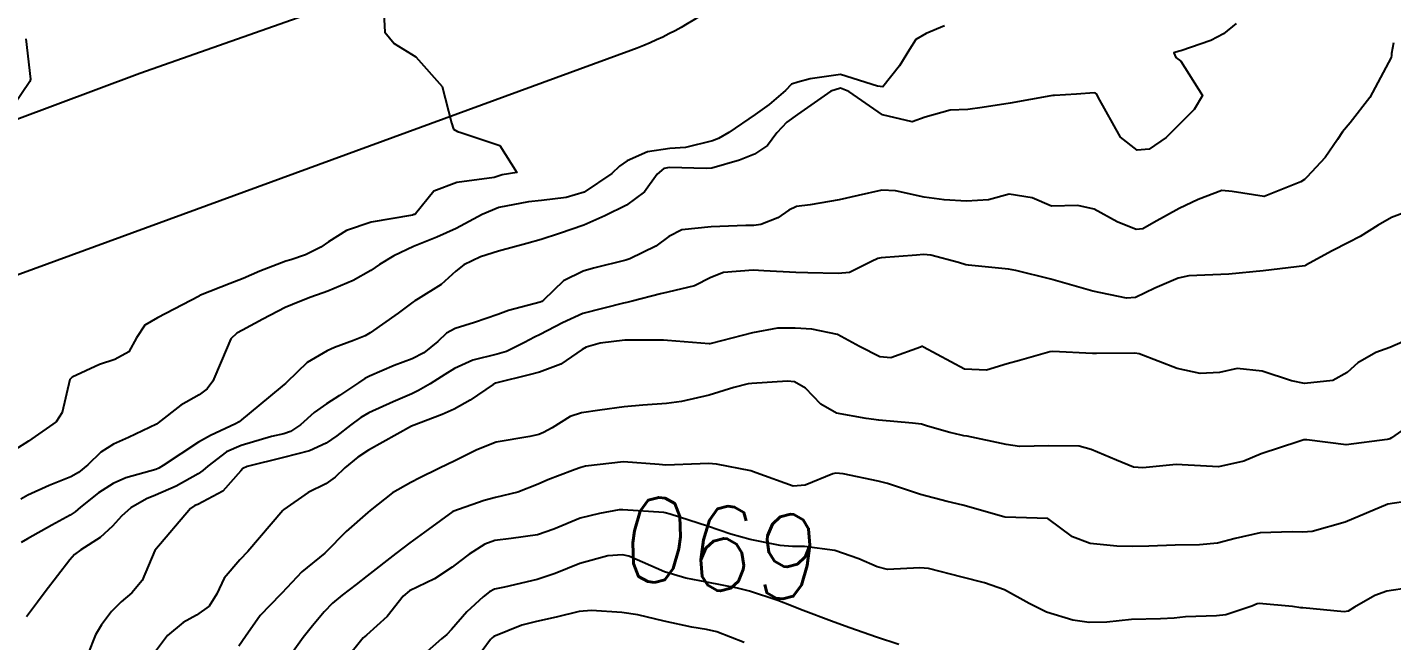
# Model space of a CAD drawing. Header units: metres. Extents: x 298520 to 308411, y 7433745 to 7450750.
# Drawn here: x 300684.1 to 300748.3, y 7447069 to 7447097.9 of the extents above; entities that cross this region are included whole.
import ezdxf
from ezdxf.enums import TextEntityAlignment as Align

# ---------------------------------------------------------------- set-up
doc = ezdxf.new("R2010")
doc.units = ezdxf.units.M
doc.header["$LTSCALE"] = 10
for name, color, linetype in [('Cotas', 45, 'Continuous'), ('Curvas de Nivel 1m', 11, 'Continuous'), ('Curvas de Nivel 5m', 15, 'Continuous'), ('Vias Primárias', 230, 'Continuous')]:
    doc.layers.add(name, color=color, linetype=linetype)
doc.styles.add('Style-STANDARD', font='STANDARD.shx')

msp = doc.modelspace()

# ---------------------------------------------------------------- linework, layer by layer
at = {"layer": 'Curvas de Nivel 1m', "flags": 128}
for points, elevation in [([(300700.888, 7447099.123), (300700.964, 7447097.648), (300701.406, 7447097.115), (300702.424, 7447096.484), (300703.662, 7447095.087), (300704.098, 7447093.371), (300704.199, 7447093.082), (300704.381, 7447092.966), (300704.538, 7447092.92), (300706.372, 7447092.302), (300707.179, 7447091.042), (300706.479, 7447090.922), (300706.351, 7447090.889), (300706.105, 7447090.808), (300704.348, 7447090.574), (300703.271, 7447090.163), (300702.41, 7447089.099), (300702.363, 7447089.069), (300702.332, 7447089.056), (300702.268, 7447089.037), (300700.329, 7447088.697), (300699.156, 7447088.31), (300698.319, 7447087.771), (300697.951, 7447087.519), (300697.235, 7447087.161), (300696.547, 7447086.93), (300696.308, 7447086.863), (300695.089, 7447086.4), (300694.296, 7447086.057), (300693.684, 7447085.814), (300692.283, 7447085.259), (300692.259, 7447085.245), (300692.228, 7447085.221), (300690.272, 7447084.204), (300689.669, 7447083.856), (300689.285, 7447083.26), (300688.919, 7447082.601), (300688.253, 7447082.232), (300687.531, 7447081.996), (300686.244, 7447081.409), (300686.136, 7447081.292), (300685.778, 7447079.738), (300685.497, 7447079.301), (300684.204, 7447078.399), (300683.547, 7447077.979)], 698), ([(300727.306, 7447097.941), (300726.434, 7447097.585), (300725.961, 7447097.293), (300725.661, 7447096.828), (300725.191, 7447096.057), (300724.405, 7447095.07), (300724.153, 7447095.095), (300722.411, 7447095.656), (300720.975, 7447095.448), (300720.407, 7447095.288), (300720.108, 7447095.19), (300719.823, 7447094.896), (300719.054, 7447094.246), (300718.392, 7447093.773), (300717.156, 7447092.928), (300716.672, 7447092.642), (300716.377, 7447092.524), (300715.11, 7447092.215), (300714.371, 7447092.163), (300713.323, 7447092.016), (300712.362, 7447091.586), (300712.006, 7447091.338), (300711.654, 7447090.99), (300710.344, 7447090.114), (300709.491, 7447089.868), (300708.34, 7447089.728), (300707.722, 7447089.654), (300706.336, 7447089.391), (300705.546, 7447089.062), (300704.326, 7447088.41), (300703.413, 7447087.999), (300702.318, 7447087.559), (300701.381, 7447087.114), (300700.721, 7447086.71), (300700.302, 7447086.432), (300699.474, 7447085.96), (300698.287, 7447085.45), (300698.06, 7447085.378), (300697.443, 7447085.158), (300696.618, 7447084.828), (300696.278, 7447084.679), (300695.228, 7447084.141), (300694.267, 7447083.62), (300693.998, 7447083.471), (300693.722, 7447083.205), (300693.284, 7447082.178), (300692.878, 7447081.214), (300692.599, 7447080.855), (300692.233, 7447080.58), (300691.371, 7447080.087), (300690.292, 7447079.249), (300690.212, 7447079.199), (300688.906, 7447078.563), (300688.203, 7447078.254), (300687.595, 7447077.88), (300686.987, 7447077.282), (300686.555, 7447076.919), (300686.184, 7447076.716), (300685.173, 7447076.31), (300684.171, 7447075.856), (300683.834, 7447075.657)], 697), ([(300741.031, 7447098.057), (300740.437, 7447097.565), (300739.831, 7447097.257), (300738.424, 7447096.764), (300738.345, 7447096.75), (300738.094, 7447096.675), (300738.19, 7447096.443), (300738.419, 7447096.273), (300739.436, 7447094.66), (300739.051, 7447094.009), (300738.39, 7447093.34), (300737.734, 7447092.68), (300736.934, 7447092.132), (300736.374, 7447092.084), (300735.586, 7447092.708), (300734.539, 7447094.581), (300734.477, 7447094.719), (300734.403, 7447094.77), (300734.344, 7447094.78), (300733.518, 7447094.729), (300732.478, 7447094.664), (300732.402, 7447094.656), (300732.307, 7447094.646), (300730.398, 7447094.301), (300729.08, 7447094.099), (300728.395, 7447093.999), (300727.562, 7447093.97), (300726.391, 7447093.638), (300725.786, 7447093.429), (300724.392, 7447093.759), (300722.801, 7447094.856), (300722.404, 7447095.005), (300721.95, 7447094.867), (300720.392, 7447093.775), (300719.883, 7447093.4), (300719.407, 7447092.9), (300718.975, 7447092.303), (300718.368, 7447091.906), (300717.663, 7447091.621), (300716.357, 7447091.245), (300716.079, 7447091.221), (300714.358, 7447091.27), (300714.093, 7447091.227), (300713.784, 7447090.966), (300713.185, 7447090.131), (300712.338, 7447089.501), (300711.323, 7447088.995), (300710.328, 7447088.564), (300709.183, 7447088.163), (300708.322, 7447087.892), (300707.654, 7447087.702), (300706.316, 7447087.34), (300705.473, 7447087.063), (300704.686, 7447086.696), (300704.303, 7447086.392), (300703.611, 7447085.769), (300702.529, 7447085.098), (300702.378, 7447085.003), (300702.281, 7447084.937), (300701.586, 7447084.42), (300700.267, 7447083.492), (300700.041, 7447083.357), (300699.49, 7447083.138), (300698.604, 7447082.8), (300698.255, 7447082.644), (300697.307, 7447082.1), (300696.36, 7447081.169), (300696.293, 7447081.108), (300696.232, 7447081.063), (300695.487, 7447080.442), (300694.216, 7447079.4), (300694.11, 7447079.305), (300693.933, 7447079.203), (300692.755, 7447078.667), (300692.204, 7447078.349), (300690.537, 7447077.245), (300690.324, 7447077.115), (300690.19, 7447077.064), (300688.775, 7447076.673), (300688.18, 7447076.406), (300687.495, 7447075.955), (300686.648, 7447075.285), (300686.385, 7447075.063), (300686.159, 7447074.91), (300685.289, 7447074.437), (300684.148, 7447073.803), (300683.846, 7447073.623)], 696), ([(300684.077, 7447097.324), (300684.29, 7447095.436), (300684.266, 7447095.321), (300683.511, 7447094.209)], 699), ([(300749.516, 7447089.363), (300748.337, 7447088.927), (300747.71, 7447088.559), (300746.865, 7447088.032), (300746.32, 7447087.748), (300745.553, 7447087.349), (300744.304, 7447086.671), (300744.252, 7447086.652), (300743.873, 7447086.606), (300742.301, 7447086.405), (300740.686, 7447086.259), (300740.299, 7447086.238), (300738.794, 7447086.169), (300738.297, 7447086.069), (300737.205, 7447085.6), (300736.287, 7447085.155), (300735.874, 7447085.117), (300734.29, 7447085.459), (300733.293, 7447085.735), (300732.302, 7447086.015), (300730.653, 7447086.422), (300730.309, 7447086.482), (300728.428, 7447086.672), (300728.311, 7447086.69), (300727.96, 7447086.795), (300726.653, 7447087.152), (300726.316, 7447087.175), (300725.988, 7447087.152), (300724.315, 7447087.021), (300724.164, 7447086.991), (300723.872, 7447086.844), (300722.833, 7447086.326), (300722.304, 7447086.283), (300720.872, 7447086.314), (300720.304, 7447086.326), (300718.799, 7447086.412), (300718.306, 7447086.434), (300716.901, 7447086.334), (300716.3, 7447086.094), (300715.535, 7447085.707), (300714.29, 7447085.4), (300713.931, 7447085.32), (300712.6, 7447084.977), (300712.346, 7447084.916), (300712.282, 7447084.909), (300712.197, 7447084.896), (300710.277, 7447084.397), (300709.33, 7447083.962), (300708.267, 7447083.407), (300708.011, 7447083.287), (300707.542, 7447083.037), (300706.683, 7447082.619), (300706.254, 7447082.491), (300705.109, 7447082.213), (300704.244, 7447081.808), (300703.796, 7447081.528), (300703.098, 7447081.091), (300702.55, 7447080.777), (300702.228, 7447080.621), (300701.355, 7447080.244), (300700.219, 7447079.733), (300699.841, 7447079.509), (300699.342, 7447079.139), (300698.701, 7447078.652), (300698.204, 7447078.298), (300697.426, 7447077.932), (300696.198, 7447077.63), (300694.479, 7447077.196), (300694.282, 7447077.108), (300694.19, 7447076.992), (300693.345, 7447076.039), (300692.166, 7447075.417), (300692.027, 7447075.361), (300691.824, 7447075.225), (300690.143, 7447073.25), (300689.551, 7447071.833), (300689.066, 7447071.261), (300688.55, 7447070.832), (300688.109, 7447070.375), (300687.626, 7447069.749), (300687.345, 7447069.277), (300686.99, 7447068.375)], 694), ([(300749.477, 7447083.332), (300748.266, 7447082.809), (300747.604, 7447082.56), (300746.753, 7447082.075), (300746.249, 7447081.627), (300745.58, 7447081.25), (300744.241, 7447081.109), (300743.624, 7447081.227), (300742.249, 7447081.695), (300741.082, 7447081.81), (300740.248, 7447081.626), (300739.333, 7447081.573), (300738.25, 7447081.816), (300736.458, 7447082.499), (300736.261, 7447082.539), (300734.459, 7447082.519), (300734.26, 7447082.516), (300732.397, 7447082.612), (300732.261, 7447082.595), (300730.832, 7447082.186), (300730.252, 7447082.034), (300729.285, 7447081.742), (300728.248, 7447081.784), (300726.32, 7447082.819), (300726.285, 7447082.842), (300726.263, 7447082.851), (300726.236, 7447082.848), (300726.173, 7447082.821), (300724.773, 7447082.317), (300724.256, 7447082.357), (300723.304, 7447082.85), (300722.268, 7447083.407), (300721.053, 7447083.66), (300720.271, 7447083.717), (300719.45, 7447083.719), (300718.269, 7447083.499), (300716.317, 7447082.993), (300716.263, 7447082.976), (300716.234, 7447082.969), (300714.265, 7447083.138), (300714.078, 7447083.149), (300712.265, 7447083.142), (300711.091, 7447082.998), (300710.447, 7447082.821), (300710.258, 7447082.701), (300709.252, 7447082.016), (300708.242, 7447081.642), (300707.758, 7447081.517), (300706.234, 7447081.143), (300706.171, 7447081.123), (300706.06, 7447081.062), (300704.979, 7447080.319), (300704.221, 7447079.905), (300703.658, 7447079.646), (300702.213, 7447079.1), (300700.201, 7447077.967), (300699.696, 7447077.636), (300699.075, 7447077.141), (300698.632, 7447076.699), (300698.181, 7447076.378), (300697.357, 7447075.976), (300696.208, 7447075.17), (300696.185, 7447075.147), (300696.162, 7447075.125), (300694.519, 7447073.194), (300694.139, 7447072.809), (300693.4, 7447071.938), (300693.064, 7447071.211), (300692.704, 7447070.624), (300692.108, 7447070.206), (300691.475, 7447069.857), (300690.743, 7447069.24), (300690.084, 7447068.369)], 693), ([(300749.443, 7447079.315), (300748.342, 7447078.549), (300748.258, 7447078.504), (300748.212, 7447078.493), (300748.136, 7447078.475), (300746.209, 7447078.218), (300744.349, 7447078.461), (300744.212, 7447078.461), (300743.979, 7447078.371), (300742.205, 7447077.79), (300741.386, 7447077.453), (300740.198, 7447077.192), (300739.636, 7447077.219), (300738.199, 7447077.296), (300736.636, 7447077.132), (300736.198, 7447077.173), (300735.404, 7447077.504), (300734.206, 7447078.005), (300733.64, 7447078.161), (300732.207, 7447078.168), (300730.833, 7447078.138), (300730.208, 7447078.24), (300728.376, 7447078.624), (300728.212, 7447078.65), (300728.09, 7447078.67), (300727.56, 7447078.8), (300726.504, 7447079.104), (300726.217, 7447079.186), (300725.797, 7447079.244), (300724.218, 7447079.377), (300723.61, 7447079.455), (300722.221, 7447079.713), (300721.485, 7447080.131), (300720.759, 7447080.882), (300720.237, 7447081.182), (300719.907, 7447081.224), (300718.236, 7447081.111), (300718.061, 7447081.087), (300717.381, 7447080.923), (300716.229, 7447080.561), (300714.92, 7447080.259), (300714.225, 7447080.171), (300713.109, 7447080.087), (300712.223, 7447080.015), (300711.078, 7447079.854), (300710.22, 7447079.729), (300709.679, 7447079.555), (300708.843, 7447079.024), (300708.435, 7447078.803), (300708.21, 7447078.715), (300707.784, 7447078.612), (300706.206, 7447078.343), (300705.293, 7447077.979), (300704.197, 7447077.439), (300703.956, 7447077.321), (300703.469, 7447077.087), (300702.609, 7447076.673), (300702.183, 7447076.453), (300701.331, 7447075.958), (300700.275, 7447075.128), (300700.162, 7447075.032), (300699.148, 7447074.146), (300698.173, 7447073.15), (300698.143, 7447073.124), (300697.054, 7447072.241), (300696.124, 7447071.247), (300696.05, 7447071.171), (300695.106, 7447070.187), (300694.412, 7447069.195), (300694.088, 7447068.748)], 692), ([(300749.21, 7447075.581), (300748.172, 7447075.43), (300746.163, 7447074.58), (300744.606, 7447074.148), (300744.158, 7447074.104), (300743.671, 7447074.12), (300742.157, 7447074.075), (300740.982, 7447073.814), (300740.152, 7447073.592), (300739.303, 7447073.507), (300738.151, 7447073.499), (300736.911, 7447073.449), (300736.15, 7447073.436), (300735.407, 7447073.451), (300734.151, 7447073.574), (300733.32, 7447073.898), (300732.163, 7447074.75), (300730.164, 7447074.822), (300730.098, 7447074.836), (300728.172, 7447075.375), (300727.427, 7447075.548), (300726.179, 7447075.882), (300724.627, 7447076.395), (300724.188, 7447076.518), (300722.532, 7447076.857), (300722.193, 7447076.884), (300722.052, 7447076.862), (300720.749, 7447076.317), (300720.184, 7447076.273), (300718.433, 7447076.908), (300718.194, 7447076.992), (300716.573, 7447077.311), (300716.197, 7447077.34), (300715.812, 7447077.329), (300714.196, 7447077.263), (300713.871, 7447077.289), (300712.197, 7447077.422), (300710.404, 7447077.216), (300710.194, 7447077.154), (300710.09, 7447077.115), (300709.8, 7447077.014), (300708.632, 7447076.58), (300708.183, 7447076.376), (300707.224, 7447075.998), (300706.173, 7447075.741), (300705.64, 7447075.596), (300704.163, 7447075.08), (300703.003, 7447074.243), (300702.148, 7447073.614), (300701.481, 7447073.11), (300700.132, 7447072.053), (300699.62, 7447071.643), (300698.951, 7447071.142), (300698.497, 7447070.766), (300698.111, 7447070.361), (300697.556, 7447069.7), (300697.124, 7447069.16), (300696.078, 7447067.676)], 691), ([(300725.154, 7447068.829), (300724.096, 7447069.175), (300722.843, 7447069.602), (300722.103, 7447069.882), (300720.525, 7447070.47), (300720.11, 7447070.642), (300719.459, 7447070.897), (300718.119, 7447071.336), (300717.564, 7447071.476), (300716.125, 7447071.753), (300715.128, 7447071.95), (300714.132, 7447072.245), (300712.452, 7447072.977), (300712.144, 7447073.044), (300711.466, 7447072.99), (300710.139, 7447072.635), (300708.984, 7447072.171), (300708.131, 7447071.882), (300706.603, 7447071.529), (300706.127, 7447071.423), (300705.889, 7447071.299), (300705.59, 7447071.065), (300704.821, 7447070.364), (300704.1, 7447069.526), (300703.887, 7447069.291), (300703.63, 7447069.085), (300702.809, 7447068.369)], 689), ([(300717.874, 7447068.913), (300716.587, 7447069.422), (300716.099, 7447069.531), (300715.41, 7447069.637), (300714.103, 7447069.928), (300712.871, 7447070.213), (300712.113, 7447070.332), (300710.694, 7447070.421), (300710.113, 7447070.372), (300709.02, 7447070.11), (300708.106, 7447069.914), (300707.418, 7447069.726), (300706.095, 7447069.202), (300706.011, 7447069.144), (300705.945, 7447069.061), (300705.159, 7447067.993)], 688)]:
    msp.add_lwpolyline(points, dxfattribs=dict(at, elevation=elevation))
at = {"layer": 'Curvas de Nivel 5m', "flags": 128}
for points, elevation in [([(300748.432, 7447097.133), (300748.338, 7447096.637), (300748.341, 7447096.551), (300748.319, 7447096.449), (300747.313, 7447094.566), (300746.391, 7447093.378), (300746.024, 7447092.946), (300745.795, 7447092.586), (300745.213, 7447091.749), (300744.356, 7447090.816), (300744.242, 7447090.714), (300744.076, 7447090.604), (300742.346, 7447089.912), (300740.847, 7447090.146), (300740.348, 7447090.186), (300739.232, 7447089.773), (300738.34, 7447089.347), (300737.161, 7447088.688), (300736.635, 7447088.389), (300736.328, 7447088.355), (300735.434, 7447088.709), (300734.339, 7447089.309), (300733.583, 7447089.485), (300732.34, 7447089.45), (300731.432, 7447089.842), (300730.345, 7447090.022), (300729.368, 7447089.754), (300728.342, 7447089.688), (300727.291, 7447089.754), (300726.344, 7447089.879), (300725, 7447090.18), (300724.347, 7447090.204), (300723.235, 7447089.96), (300722.342, 7447089.75), (300720.982, 7447089.523), (300720.338, 7447089.44), (300719.971, 7447089.259), (300719.452, 7447088.899), (300718.652, 7447088.585), (300718.329, 7447088.55), (300717.957, 7447088.543), (300716.328, 7447088.482), (300714.939, 7447088.341), (300714.324, 7447088.03), (300713.716, 7447087.569), (300712.5, 7447086.978), (300712.359, 7447086.933), (300712.312, 7447086.918), (300710.777, 7447086.532), (300710.304, 7447086.399), (300709.377, 7447085.939), (300708.436, 7447085.028), (300708.351, 7447084.96), (300708.282, 7447084.933), (300706.785, 7447084.538), (300706.276, 7447084.361), (300705.19, 7447083.984), (300704.269, 7447083.693), (300703.874, 7447083.477), (300703.452, 7447083.088), (300702.795, 7447082.555), (300702.251, 7447082.273), (300701.411, 7447081.947), (300700.238, 7447081.454), (300700.028, 7447081.34), (300699.72, 7447081.135), (300698.832, 7447080.539), (300698.223, 7447080.153), (300697.637, 7447079.738), (300697.004, 7447079.162), (300696.53, 7447078.846), (300696.209, 7447078.746), (300695.637, 7447078.609), (300694.203, 7447078.19), (300693.521, 7447077.885), (300692.631, 7447077.216), (300692.399, 7447077.009), (300692.188, 7447076.862), (300691.141, 7447076.273), (300690.172, 7447075.845), (300689.744, 7447075.68), (300689.016, 7447075.261), (300688.567, 7447074.858), (300688.154, 7447074.388), (300687.571, 7447073.853), (300686.663, 7447073.285), (300686.363, 7447073.066), (300686.138, 7447072.81), (300684.976, 7447071.307), (300684.619, 7447070.809), (300684.105, 7447070.12)], 695), ([(300749.174, 7447071.498), (300748.124, 7447071.329), (300747.553, 7447071.134), (300746.59, 7447070.575), (300746.302, 7447070.387), (300746.111, 7447070.356), (300744.169, 7447070.542), (300744.112, 7447070.55), (300744.066, 7447070.554), (300743.684, 7447070.606), (300742.115, 7447070.75), (300742.011, 7447070.735), (300741.763, 7447070.633), (300740.541, 7447070.214), (300740.108, 7447070.18), (300738.647, 7447070.125), (300738.107, 7447070.06), (300737.462, 7447070.035), (300736.106, 7447070.005), (300734.937, 7447069.88), (300734.104, 7447069.861), (300733.34, 7447069.966), (300732.109, 7447070.339), (300731.28, 7447070.758), (300730.122, 7447071.389), (300729.187, 7447071.719), (300728.131, 7447072), (300726.544, 7447072.406), (300726.137, 7447072.435), (300724.623, 7447072.347), (300724.137, 7447072.472), (300723.272, 7447072.849), (300722.147, 7447073.255), (300720.709, 7447073.442), (300720.148, 7447073.436), (300719.564, 7447073.48), (300718.151, 7447073.762), (300717.243, 7447074.013), (300716.157, 7447074.39), (300714.396, 7447074.958), (300714.164, 7447075.019), (300714.095, 7447075.029), (300712.166, 7447075.167), (300711.994, 7447075.155), (300711.067, 7447074.996), (300710.16, 7447074.768), (300708.92, 7447074.258), (300708.152, 7447073.982), (300706.914, 7447073.812), (300706.149, 7447073.711), (300705.671, 7447073.541), (300704.93, 7447073.072), (300704.479, 7447072.737), (300704.137, 7447072.464), (300703.301, 7447071.918), (300702.125, 7447071.347), (300701.835, 7447071.104), (300701.082, 7447070.142), (300700.095, 7447069.268), (300700.02, 7447069.205), (300699.95, 7447069.131), (300699.114, 7447068.108)], 690)]:
    msp.add_lwpolyline(points, dxfattribs=dict(at, elevation=elevation))
at = {"layer": 'Vias Primárias'}
msp.add_lwpolyline([(300831.931, 7447249.95), (300837.62, 7447234.325), (300843.872, 7447216.271, -0.053751), (300846.298, 7447205.718, -0.282688), (300836.641, 7447184.796, -0.111573), (300831.448, 7447182.811), (300751.048, 7447167.176), (300725.448, 7447162.023, 0.138174), (300722.38, 7447160.452, 0.212791), (300718.616, 7447151.637), (300725.059, 7447114.922, -0.096574), (300724.972, 7447110.27, -0.155759), (300721.489, 7447104.194, 0.060839), (300720.574, 7447103.124, -0.159231), (300712.536, 7447096.774), (300679.138, 7447084.566), (300660.941, 7447078.013, -0.032056), (300651.565, 7447075.301, -0.013492), (300641.247, 7447073.311), (300593.289, 7447063.959)], format="xyb", dxfattribs=at)
at = {"layer": 'Vias Primárias', "elevation": 702.112}
msp.add_lwpolyline([(300601.378, 7447072.591), (300638.206, 7447079.352), (300653.936, 7447082.814), (300671.799, 7447089.12), (300689.437, 7447095.707), (300707.73, 7447102.161, 0.189706), (300713.992, 7447107.588, 0.186054), (300715.084, 7447117.142), (300708.915, 7447149.265, 0.108637), (300708.316, 7447150.659, 0.033103), (300705.505, 7447154.074, 0.273826), (300697.095, 7447156.504), (300662.099, 7447149.946)], format="xyb", dxfattribs=at)

# ---------------------------------------------------------------- texts
at = {"layer": 'Cotas', "style": 'Style-STANDARD'}
msp.add_text('690', height=4, rotation=172.69299, dxfattribs=at).set_placement((300716.853, 7447073.348, 690), align=Align.MIDDLE_CENTER)

doc.saveas('drawing.dxf')
